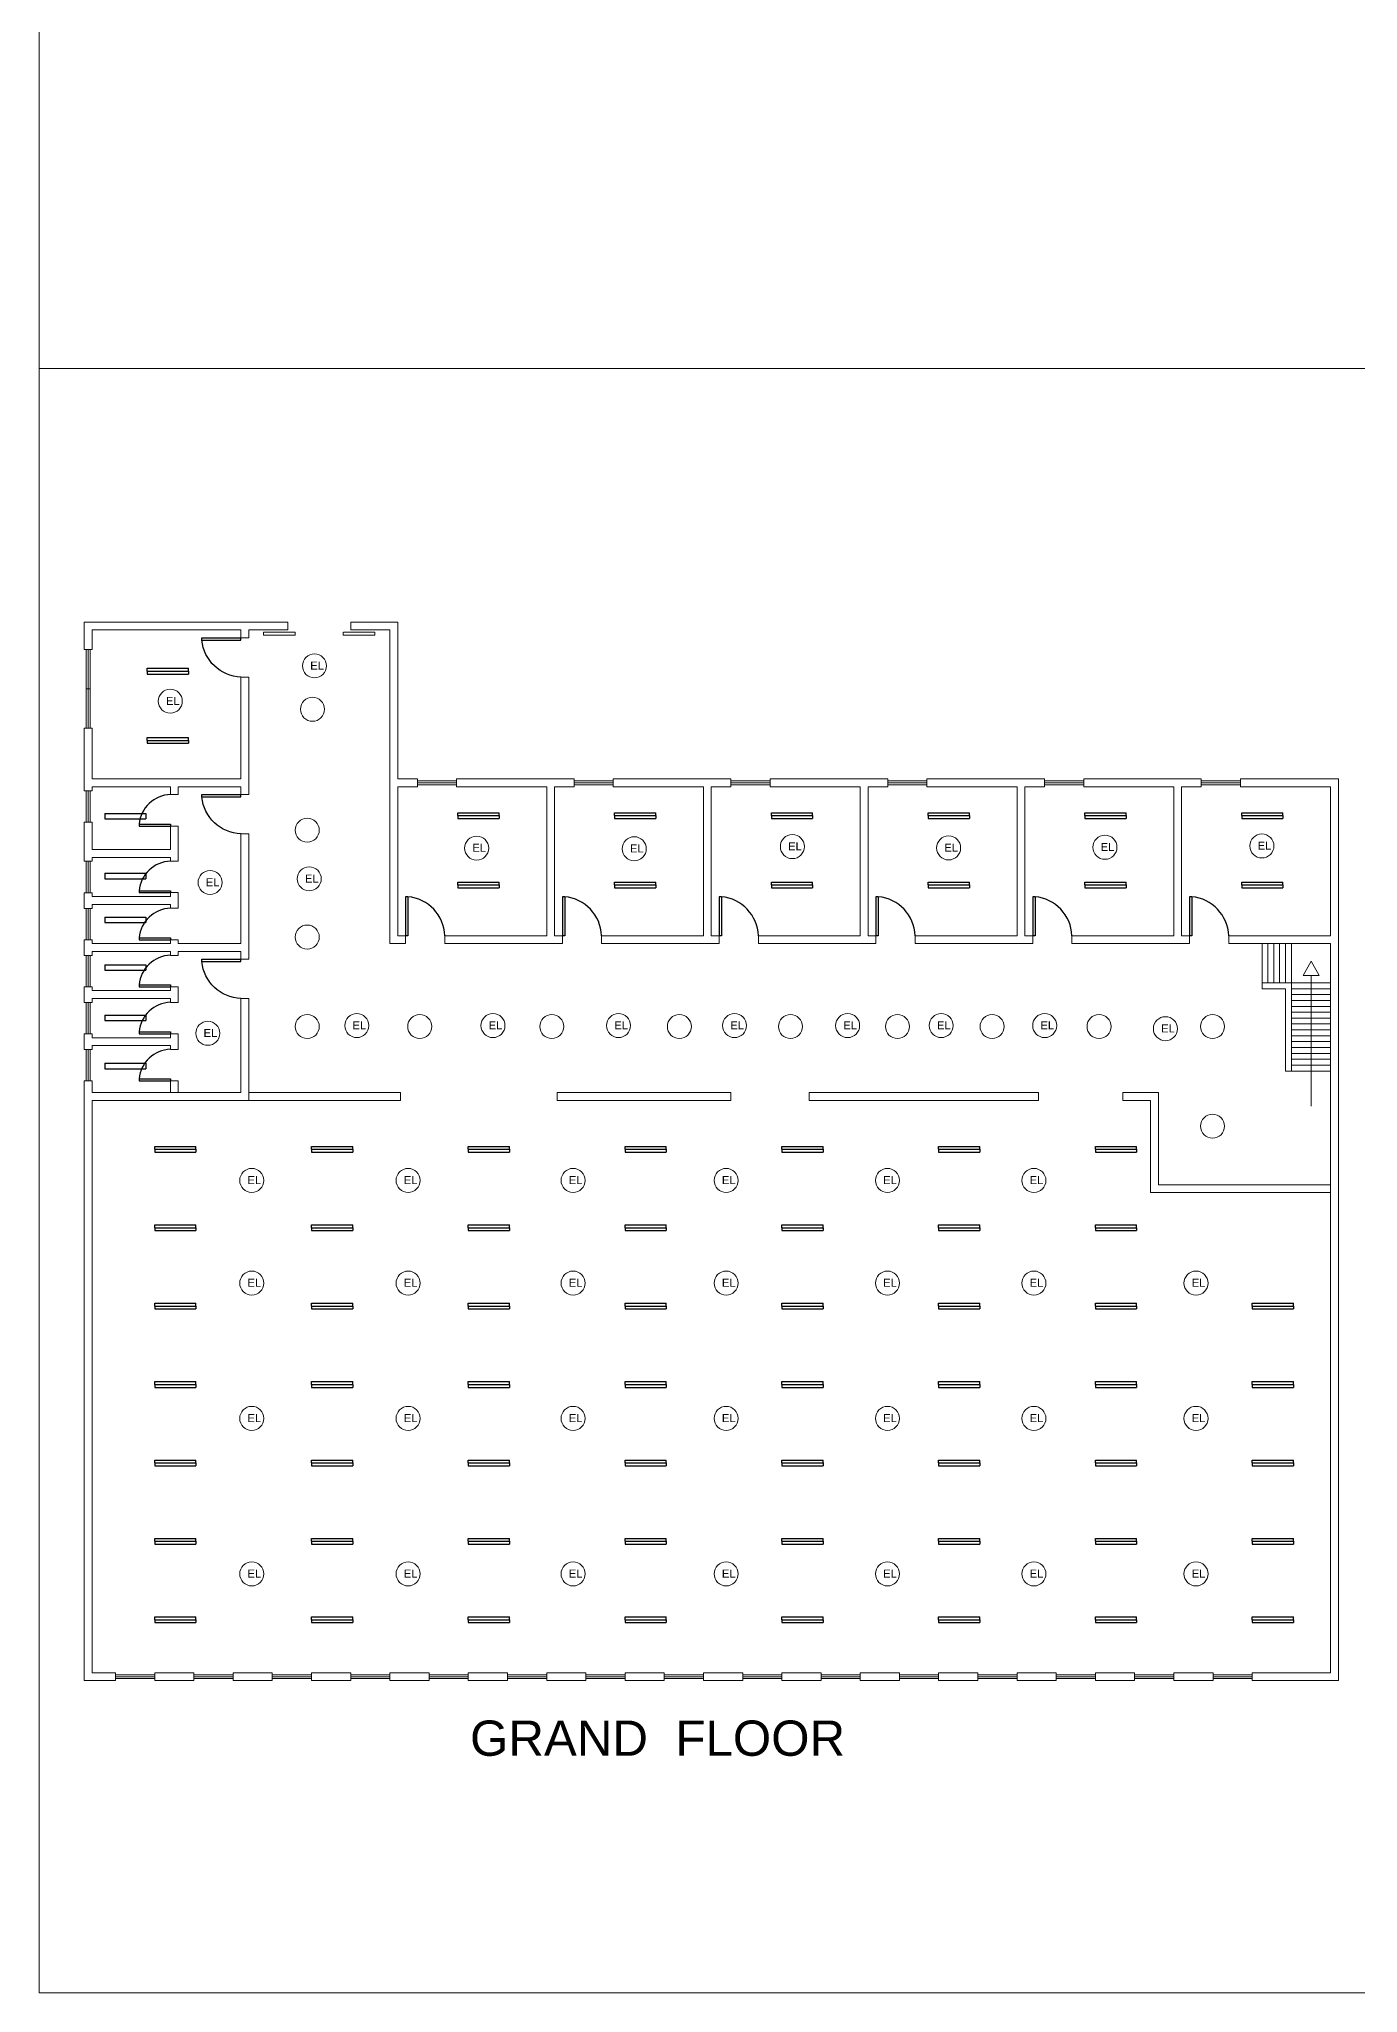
# Model space of a CAD drawing. Header units: inches. Extents: x 17 to 458, y 103 to 566.
# Drawn here: x 16.75 to 50.4, y 103.79 to 153.63 of the extents above; entities that cross this region are included whole.
import ezdxf

# ---------------------------------------------------------------- set-up
doc = ezdxf.new("R2010")
doc.units = ezdxf.units.IN
doc.header["$MEASUREMENT"] = 0
for name, color, linetype in [('EL_FITTINGS', 3, 'Continuous'), ('FUR', 6, 'Continuous'), ('Sanitry', 251, 'Continuous')]:
    doc.layers.add(name, color=color, linetype=linetype)
doc.styles.add('ARIAL', font='arial.ttf')
doc.styles.get("Standard").update_dxf_attribs({"font": 'arial.ttf'})

# ---------------------------------------------------------------- blocks, each defined once
blk = doc.blocks.new('DESK4')
at = {"color": 0}
for p, q in [((0, 1), (-0.06, 1)), ((0, 0), (-0.06, 0))]:
    blk.add_line(p, q, dxfattribs=at)
blk.add_lwpolyline([(-0.06, 1), (-0.06, 0)], dxfattribs=at)
blk.add_lwpolyline([(0.945, 0, 0.376459), (0, 1), (0, 0)], format="xyb", dxfattribs=at)
blk = doc.blocks.new('Fluorescent Double Tube Light')
at = {"layer": 'EL_FITTINGS', "color": 1}
for p, q in [((-51.5, 7.2), (51.5, 7.2)), ((-51.5, 0), (-51.5, 7.2)), ((-51.5, 0), (51.5, 0)), ((51.5, 0), (51.5, 7.2)), ((-51.5, 0), (51.5, 0)), ((-51.5, 0), (-51.5, -7.2)), ((-51.5, -7.2), (51.5, -7.2)), ((51.5, 0), (51.5, -7.2))]:
    blk.add_line(p, q, dxfattribs=at)
blk = doc.blocks.new('Flourescent Tube Light')
at = {"layer": 'EL_FITTINGS', "color": 1}
for p, q in [((-51.5, 6.8), (51.5, 6.8)), ((-51.5, 6.8), (-51.5, -6.8)), ((51.5, 6.8), (51.5, -6.8)), ((-51.5, -6.8), (51.5, -6.8))]:
    blk.add_line(p, q, dxfattribs=at)

msp = doc.modelspace()

# ---------------------------------------------------------------- linework, layer by layer
at = {"lineweight": 0}
for p, q in [((17.90375, 138.76099), (21.90375, 138.76099)), ((17.90375, 138.06099), (17.90375, 138.76099)), ((18.10375, 138.56099), (21.90375, 138.56099)), ((18.10375, 138.06099), (18.10375, 138.56099)), ((21.90375, 138.76099), (23.10375, 138.76099)), ((21.90375, 138.56099), (21.90375, 138.36099)), ((22.10375, 138.56099), (23.10375, 138.56099)), ((22.10375, 138.56099), (22.10375, 138.36099)), ((23.10375, 138.56099), (23.10375, 138.76099)), ((24.70375, 138.76099), (25.90375, 138.76099)), ((24.70375, 138.56099), (24.70375, 138.76099)), ((24.70375, 138.56099), (25.70375, 138.56099)), ((25.70375, 138.56099), (25.70375, 134.56099)), ((25.90375, 138.76099), (25.90375, 134.76099)), ((18.10375, 138.06099), (17.90375, 138.06099)), ((17.95375, 138.06099), (17.95375, 136.06099)), ((18.00375, 138.06099), (18.00375, 136.06099)), ((18.05375, 138.06099), (18.05375, 136.06099)), ((21.90375, 138.36099), (22.10375, 138.36099)), ((22.47894, 138.4318), (22.47894, 138.5018)), ((23.28269, 138.4318), (22.47894, 138.4318)), ((22.48269, 138.5018), (23.28269, 138.5018)), ((23.28269, 138.5018), (23.28269, 138.4318)), ((23.28269, 138.4318), (23.28269, 138.4318)), ((24.51304, 138.4318), (24.51304, 138.5018)), ((25.31679, 138.4318), (24.51304, 138.4318)), ((24.51679, 138.5018), (25.31679, 138.5018)), ((25.31679, 138.5018), (25.31679, 138.4318)), ((25.31679, 138.4318), (25.31679, 138.4318)), ((18.05375, 137.06099), (17.95375, 137.06099)), ((21.90375, 137.36099), (21.90375, 134.76099)), ((21.90375, 137.36099), (22.10375, 137.36099)), ((22.10375, 137.36099), (22.10375, 134.56099)), ((17.90375, 134.76099), (17.90375, 136.06099)), ((18.10375, 136.06099), (17.90375, 136.06099)), ((18.10375, 134.76099), (18.10375, 136.06099)), ((17.90375, 134.46053), (17.90375, 134.76099)), ((21.90375, 134.76099), (18.10375, 134.76099)), ((25.90375, 134.76099), (26.40375, 134.76099)), ((26.40375, 134.56099), (26.40375, 134.76099)), ((26.40375, 134.71099), (27.40375, 134.71099)), ((26.40375, 134.66099), (27.40375, 134.66099)), ((26.40375, 134.61099), (27.40375, 134.61099)), ((27.40375, 134.76099), (29.90375, 134.76099)), ((27.40375, 134.56099), (27.40375, 134.76099)), ((29.90375, 134.76099), (30.40375, 134.76099)), ((30.40375, 134.56099), (30.40375, 134.76099)), ((30.40375, 134.71099), (31.40375, 134.71099)), ((30.40375, 134.66099), (31.40375, 134.66099)), ((30.40375, 134.61099), (31.40375, 134.61099)), ((31.40375, 134.76099), (33.90375, 134.76099)), ((31.40375, 134.56099), (31.40375, 134.76099)), ((33.90375, 134.76099), (34.40375, 134.76099)), ((34.40375, 134.56099), (34.40375, 134.76099)), ((34.40375, 134.71099), (35.40375, 134.71099)), ((34.40375, 134.66099), (35.40375, 134.66099)), ((34.40375, 134.61099), (35.40375, 134.61099)), ((35.40375, 134.76099), (37.90375, 134.76099)), ((35.40375, 134.56099), (35.40375, 134.76099)), ((37.90375, 134.76099), (38.40375, 134.76099)), ((38.40375, 134.56099), (38.40375, 134.76099)), ((38.40375, 134.71099), (39.40375, 134.71099)), ((38.40375, 134.66099), (39.40375, 134.66099)), ((38.40375, 134.61099), (39.40375, 134.61099)), ((39.40375, 134.76099), (41.90375, 134.76099)), ((39.40375, 134.56099), (39.40375, 134.76099)), ((41.90375, 134.76099), (42.40375, 134.76099)), ((42.40375, 134.56099), (42.40375, 134.76099)), ((42.40375, 134.71099), (43.40375, 134.71099)), ((42.40375, 134.66099), (43.40375, 134.66099)), ((42.40375, 134.61099), (43.40375, 134.61099)), ((43.40375, 134.76099), (45.90375, 134.76099)), ((43.40375, 134.56099), (43.40375, 134.76099)), ((45.90375, 134.76099), (46.40375, 134.76099)), ((46.40375, 134.56099), (46.40375, 134.76099)), ((46.40375, 134.71099), (47.40375, 134.71099)), ((46.40375, 134.66099), (47.40375, 134.66099)), ((46.40375, 134.61099), (47.40375, 134.61099)), ((47.40375, 134.76099), (49.90375, 134.76099)), ((47.40375, 134.56099), (47.40375, 134.76099)), ((49.90375, 134.76099), (49.90375, 130.76099)), ((18.10375, 134.46053), (17.90375, 134.46053)), ((17.95375, 134.46053), (17.95375, 133.65659)), ((18.00375, 134.46053), (18.00375, 133.65659)), ((18.05375, 134.46053), (18.05375, 133.65659)), ((18.10375, 134.46053), (18.10375, 134.56099)), ((20.10375, 134.56099), (18.10375, 134.56099)), ((20.10375, 134.36099), (20.10375, 134.56099)), ((20.10375, 134.36099), (20.30375, 134.36099)), ((20.30375, 134.36099), (20.30375, 134.56099)), ((21.90375, 134.56099), (20.30375, 134.56099)), ((21.90375, 134.30123), (21.90375, 134.56099)), ((21.90375, 134.36099), (22.10375, 134.36099)), ((22.10375, 134.36099), (22.10375, 134.56099)), ((25.70375, 134.56099), (25.70375, 130.56099)), ((25.90375, 134.56099), (25.90375, 130.76099)), ((25.90375, 134.56099), (26.40375, 134.56099)), ((27.40375, 134.56099), (29.70375, 134.56099)), ((29.70375, 134.56099), (29.70375, 130.76099)), ((29.90375, 134.56099), (30.40375, 134.56099)), ((29.90375, 134.56099), (29.90375, 130.76099)), ((31.40375, 134.56099), (33.70375, 134.56099)), ((33.70375, 134.56099), (33.70375, 130.76099)), ((33.90375, 134.56099), (34.40375, 134.56099)), ((33.90375, 134.56099), (33.90375, 130.76099)), ((35.40375, 134.56099), (37.70375, 134.56099)), ((37.70375, 134.56099), (37.70375, 130.76099)), ((37.90375, 134.56099), (37.90375, 130.76099)), ((37.90375, 134.56099), (38.40375, 134.56099)), ((39.40375, 134.56099), (41.70375, 134.56099)), ((41.70375, 134.56099), (41.70375, 130.76099)), ((41.90375, 134.56099), (41.90375, 130.76099)), ((41.90375, 134.56099), (42.40375, 134.56099)), ((43.40375, 134.56099), (45.70375, 134.56099)), ((45.70375, 134.56099), (45.70375, 130.76099)), ((45.90375, 134.56099), (45.90375, 130.76099)), ((45.90375, 134.56099), (46.40375, 134.56099)), ((47.40375, 134.56099), (49.70375, 134.56099)), ((49.70375, 134.56099), (49.70375, 130.76099)), ((17.90375, 132.66053), (17.90375, 133.65659)), ((18.10375, 133.65659), (17.90375, 133.65659)), ((18.10375, 132.96099), (18.10375, 133.65659)), ((20.10375, 132.96099), (20.10375, 133.56099)), ((20.10375, 133.56099), (20.30375, 133.56099)), ((20.30375, 132.66099), (20.30375, 133.56099)), ((21.90375, 130.56099), (21.90375, 133.36099)), ((21.90375, 133.36099), (22.10375, 133.36099)), ((22.10375, 130.16099), (22.10375, 133.36099)), ((18.10375, 132.66053), (17.90375, 132.66053)), ((17.95375, 132.66053), (17.95375, 131.85659)), ((18.00375, 132.66053), (18.00375, 131.85659)), ((18.05375, 132.66053), (18.05375, 131.85659)), ((20.10375, 132.96099), (18.10375, 132.96099)), ((18.10375, 132.66053), (18.10375, 132.76099)), ((20.10375, 132.76099), (18.10375, 132.76099)), ((20.10375, 132.66099), (20.10375, 132.76099)), ((20.10375, 132.66099), (20.30375, 132.66099)), ((17.90375, 131.46053), (17.90375, 131.85659)), ((18.10375, 131.85659), (17.90375, 131.85659)), ((18.10375, 131.76099), (18.10375, 131.85659)), ((20.10375, 131.76099), (18.10375, 131.76099)), ((20.10375, 131.76099), (20.10375, 131.86099)), ((20.10375, 131.86099), (20.30375, 131.86099)), ((20.30375, 131.46099), (20.30375, 131.86099)), ((18.10375, 131.46053), (17.90375, 131.46053)), ((17.95375, 131.46053), (17.95375, 130.65659)), ((18.00375, 131.46053), (18.00375, 130.65659)), ((18.05375, 131.46053), (18.05375, 130.65659)), ((18.10375, 131.46053), (18.10375, 131.56099)), ((20.10375, 131.56099), (18.10375, 131.56099)), ((20.10375, 131.46099), (20.10375, 131.56099)), ((20.10375, 131.46099), (20.30375, 131.46099)), ((17.90375, 130.26053), (17.90375, 130.65659)), ((18.10375, 130.65659), (17.90375, 130.65659)), ((18.10375, 130.56099), (18.10375, 130.65659)), ((20.10375, 130.56099), (20.10375, 130.66099)), ((20.10375, 130.66099), (20.30375, 130.66099)), ((20.30375, 130.56099), (20.30375, 130.66099)), ((25.90375, 130.76099), (26.10375, 130.76099)), ((26.10375, 130.76099), (26.10375, 130.56099)), ((27.10375, 130.76099), (29.70375, 130.76099)), ((27.10375, 130.76099), (27.10375, 130.56099)), ((29.90375, 130.76099), (30.10375, 130.76099)), ((30.10375, 130.76099), (30.10375, 130.56099)), ((31.10375, 130.76099), (33.70375, 130.76099)), ((31.10375, 130.76099), (31.10375, 130.56099)), ((33.90375, 130.76099), (34.10375, 130.76099)), ((34.10375, 130.76099), (34.10375, 130.56099)), ((35.10375, 130.76099), (37.70375, 130.76099)), ((35.10375, 130.76099), (35.10375, 130.56099)), ((37.90375, 130.76099), (38.10375, 130.76099)), ((38.10375, 130.76099), (38.10375, 130.56099)), ((39.10375, 130.76099), (41.70375, 130.76099)), ((39.10375, 130.76099), (39.10375, 130.56099)), ((41.90375, 130.76099), (42.10375, 130.76099)), ((42.10375, 130.76099), (42.10375, 130.56099)), ((43.10375, 130.76099), (45.70375, 130.76099)), ((43.10375, 130.76099), (43.10375, 130.56099)), ((45.90375, 130.76099), (46.10375, 130.76099)), ((46.10375, 130.76099), (46.10375, 130.56099)), ((47.10375, 130.76099), (49.70375, 130.76099)), ((47.10375, 130.76099), (47.10375, 130.56099)), ((49.90375, 130.76099), (49.90375, 126.76099)), ((18.10375, 130.26053), (17.90375, 130.26053)), ((17.95375, 130.26053), (17.95375, 129.45659)), ((18.00375, 130.26053), (18.00375, 129.45659)), ((18.05375, 130.26053), (18.05375, 129.45659)), ((20.10375, 130.56099), (18.10375, 130.56099)), ((18.10375, 130.26053), (18.10375, 130.36099)), ((20.10375, 130.36099), (18.10375, 130.36099)), ((20.10375, 130.26099), (20.10375, 130.36099)), ((20.10375, 130.26099), (20.30375, 130.26099)), ((20.30375, 130.56099), (21.90375, 130.56099)), ((20.30375, 130.26099), (20.30375, 130.36099)), ((20.30375, 130.36099), (21.90375, 130.36099)), ((21.90375, 130.10123), (21.90375, 130.36099)), ((21.90375, 130.16099), (22.10375, 130.16099)), ((25.70375, 130.56099), (26.10375, 130.56099)), ((27.10375, 130.56099), (30.10375, 130.56099)), ((31.10375, 130.56099), (34.10375, 130.56099)), ((35.10375, 130.56099), (38.10375, 130.56099)), ((39.10375, 130.56099), (42.10375, 130.56099)), ((43.10375, 130.56099), (46.10375, 130.56099)), ((47.10375, 130.56099), (49.70375, 130.56099)), ((47.95375, 130.56099), (47.95375, 129.56099)), ((48.10375, 130.56099), (48.10375, 129.56099)), ((48.25375, 130.56099), (48.25375, 129.56099)), ((48.40375, 130.56099), (48.40375, 129.56099)), ((48.55375, 130.56099), (48.55375, 129.56099)), ((48.55375, 130.56099), (48.55375, 129.56099)), ((48.70375, 130.56099), (48.70375, 127.31099)), ((49.70375, 130.56099), (49.70375, 126.76099)), ((17.90375, 129.06053), (17.90375, 129.45659)), ((18.10375, 129.45659), (17.90375, 129.45659)), ((18.10375, 129.36099), (18.10375, 129.45659)), ((20.10375, 129.36099), (18.10375, 129.36099)), ((20.10375, 129.16099), (18.10375, 129.16099)), ((18.10375, 129.06053), (18.10375, 129.16099)), ((20.10375, 129.36099), (20.10375, 129.46099)), ((20.10375, 129.46099), (20.30375, 129.46099)), ((20.10375, 129.06099), (20.10375, 129.16099)), ((20.30375, 129.06099), (20.30375, 129.46099)), ((21.90375, 126.76099), (21.90375, 129.16099)), ((21.90375, 129.16099), (22.10375, 129.16099)), ((22.10375, 126.76099), (22.10375, 129.16099)), ((47.95375, 129.56099), (49.70375, 129.56099)), ((47.95375, 129.56099), (47.95375, 129.41099)), ((47.95375, 129.41099), (48.55375, 129.41099)), ((48.55375, 129.41099), (48.55375, 127.31099)), ((48.70375, 129.41099), (49.70375, 129.41099)), ((48.70375, 129.41099), (49.70375, 129.41099)), ((48.70375, 129.26099), (49.70375, 129.26099)), ((48.70375, 129.11099), (49.70375, 129.11099)), ((18.10375, 129.06053), (17.90375, 129.06053)), ((17.95375, 129.06053), (17.95375, 128.25659)), ((18.00375, 129.06053), (18.00375, 128.25659)), ((18.05375, 129.06053), (18.05375, 128.25659)), ((20.10375, 129.06099), (20.30375, 129.06099)), ((48.70375, 128.96099), (49.70375, 128.96099)), ((48.70375, 128.81099), (49.70375, 128.81099)), ((48.70375, 128.66099), (49.70375, 128.66099)), ((17.90375, 127.86053), (17.90375, 128.25659)), ((18.10375, 128.25659), (17.90375, 128.25659)), ((18.10375, 128.16099), (18.10375, 128.25659)), ((20.10375, 128.16099), (18.10375, 128.16099)), ((20.10375, 128.16099), (20.10375, 128.26099)), ((20.10375, 128.26099), (20.30375, 128.26099)), ((20.30375, 127.86099), (20.30375, 128.26099)), ((48.70375, 128.51099), (49.70375, 128.51099)), ((48.70375, 128.36099), (49.70375, 128.36099)), ((48.70375, 128.21099), (49.70375, 128.21099)), ((18.10375, 127.86053), (17.90375, 127.86053)), ((17.95375, 127.86053), (17.95375, 127.05659)), ((18.00375, 127.86053), (18.00375, 127.05659)), ((18.05375, 127.86053), (18.05375, 127.05659)), ((18.10375, 127.86053), (18.10375, 127.96099)), ((20.10375, 127.96099), (18.10375, 127.96099)), ((20.10375, 127.86099), (20.10375, 127.96099)), ((20.10375, 127.86099), (20.30375, 127.86099)), ((48.70375, 128.06099), (49.70375, 128.06099)), ((48.70375, 127.91099), (49.70375, 127.91099)), ((48.70375, 127.76099), (49.70375, 127.76099)), ((48.70375, 127.61099), (49.70375, 127.61099)), ((48.70375, 127.31099), (48.55375, 127.31099)), ((48.70375, 127.46099), (49.70375, 127.46099)), ((48.70375, 127.31099), (49.70375, 127.31099)), ((17.90375, 126.76099), (17.90375, 127.05659)), ((18.10375, 127.05659), (17.90375, 127.05659)), ((17.90375, 111.76099), (17.90375, 126.76099)), ((18.10375, 126.76099), (18.10375, 127.05659)), ((21.90375, 126.76099), (18.10375, 126.76099)), ((20.10375, 126.76099), (20.10375, 127.06099)), ((20.10375, 127.06099), (20.30375, 127.06099)), ((20.30375, 126.76099), (20.30375, 127.06099)), ((22.10375, 126.76099), (22.10375, 126.56099)), ((25.97451, 126.76099), (22.10375, 126.76099)), ((25.70375, 126.76099), (25.90375, 126.76099)), ((25.97451, 126.76099), (25.97451, 126.56099)), ((34.4043, 126.76099), (29.97451, 126.76099)), ((29.97451, 126.76099), (29.97451, 126.56099)), ((34.4043, 126.76099), (34.4043, 126.56099)), ((42.24871, 126.76099), (36.4043, 126.76099)), ((36.4043, 126.76099), (36.4043, 126.56099)), ((41.90375, 126.76099), (42.10375, 126.76099)), ((42.24871, 126.76099), (42.24871, 126.56099)), ((45.31269, 126.76099), (44.40081, 126.76099)), ((44.40081, 126.76099), (44.40081, 126.56099)), ((45.31269, 126.76099), (45.31269, 126.56099)), ((45.31269, 126.76099), (45.31269, 124.41099)), ((49.70375, 126.56099), (49.70375, 126.76099)), ((49.90375, 126.76099), (49.90375, 111.76099)), ((18.10375, 111.96099), (18.10375, 126.56099)), ((22.10375, 126.56099), (18.10375, 126.56099)), ((25.97451, 126.56099), (18.10375, 126.56099)), ((34.4043, 126.56099), (29.97451, 126.56099)), ((42.24871, 126.56099), (36.4043, 126.56099)), ((45.11269, 126.56099), (44.40081, 126.56099)), ((45.11269, 126.56099), (45.11269, 124.21099)), ((49.70375, 126.56099), (49.70375, 111.96099)), ((49.70375, 124.21099), (45.11269, 124.21099)), ((49.70375, 124.41099), (45.31269, 124.41099)), ((18.70375, 111.76099), (17.90375, 111.76099)), ((18.70375, 111.96099), (18.10375, 111.96099)), ((18.70375, 111.96099), (18.70375, 111.76099)), ((19.70375, 111.91099), (18.70375, 111.91099)), ((19.70375, 111.86099), (18.70375, 111.86099)), ((19.70375, 111.81099), (18.70375, 111.81099)), ((20.70375, 111.96099), (19.70375, 111.96099)), ((19.70375, 111.96099), (19.70375, 111.76099)), ((20.70375, 111.76099), (19.70375, 111.76099)), ((20.70375, 111.96099), (20.70375, 111.76099)), ((21.70375, 111.91099), (20.70375, 111.91099)), ((21.70375, 111.86099), (20.70375, 111.86099)), ((21.70375, 111.81099), (20.70375, 111.81099)), ((22.70375, 111.96099), (21.70375, 111.96099)), ((21.70375, 111.96099), (21.70375, 111.76099)), ((22.70375, 111.76099), (21.70375, 111.76099)), ((22.70375, 111.96099), (22.70375, 111.76099)), ((23.70375, 111.91099), (22.70375, 111.91099)), ((23.70375, 111.86099), (22.70375, 111.86099)), ((23.70375, 111.81099), (22.70375, 111.81099)), ((24.70375, 111.96099), (23.70375, 111.96099)), ((23.70375, 111.96099), (23.70375, 111.76099)), ((24.70375, 111.76099), (23.70375, 111.76099)), ((24.70375, 111.96099), (24.70375, 111.76099)), ((25.70375, 111.91099), (24.70375, 111.91099)), ((25.70375, 111.86099), (24.70375, 111.86099)), ((25.70375, 111.81099), (24.70375, 111.81099)), ((26.70375, 111.96099), (25.70375, 111.96099)), ((25.70375, 111.96099), (25.70375, 111.76099)), ((26.70375, 111.76099), (25.70375, 111.76099)), ((26.70375, 111.96099), (26.70375, 111.76099)), ((27.70375, 111.91099), (26.70375, 111.91099)), ((27.70375, 111.86099), (26.70375, 111.86099)), ((27.70375, 111.81099), (26.70375, 111.81099)), ((28.70375, 111.96099), (27.70375, 111.96099)), ((27.70375, 111.96099), (27.70375, 111.76099)), ((28.70375, 111.76099), (27.70375, 111.76099)), ((28.70375, 111.96099), (28.70375, 111.76099)), ((29.70375, 111.91099), (28.70375, 111.91099)), ((29.70375, 111.86099), (28.70375, 111.86099)), ((29.70375, 111.81099), (28.70375, 111.81099)), ((30.70375, 111.96099), (29.70375, 111.96099)), ((29.70375, 111.96099), (29.70375, 111.76099)), ((30.70375, 111.76099), (29.70375, 111.76099)), ((30.70375, 111.96099), (30.70375, 111.76099)), ((31.70375, 111.91099), (30.70375, 111.91099)), ((31.70375, 111.86099), (30.70375, 111.86099)), ((31.70375, 111.81099), (30.70375, 111.81099)), ((32.70375, 111.96099), (31.70375, 111.96099)), ((31.70375, 111.96099), (31.70375, 111.76099)), ((32.70375, 111.76099), (31.70375, 111.76099)), ((32.70375, 111.96099), (32.70375, 111.76099)), ((33.70375, 111.91099), (32.70375, 111.91099)), ((33.70375, 111.86099), (32.70375, 111.86099)), ((33.70375, 111.81099), (32.70375, 111.81099)), ((34.70375, 111.96099), (33.70375, 111.96099)), ((33.70375, 111.96099), (33.70375, 111.76099)), ((34.70375, 111.76099), (33.70375, 111.76099)), ((34.70375, 111.96099), (34.70375, 111.76099)), ((35.70375, 111.91099), (34.70375, 111.91099)), ((35.70375, 111.86099), (34.70375, 111.86099)), ((35.70375, 111.81099), (34.70375, 111.81099)), ((36.70375, 111.96099), (35.70375, 111.96099)), ((35.70375, 111.96099), (35.70375, 111.76099)), ((36.70375, 111.76099), (35.70375, 111.76099)), ((36.70375, 111.96099), (36.70375, 111.76099)), ((37.70375, 111.91099), (36.70375, 111.91099)), ((37.70375, 111.86099), (36.70375, 111.86099)), ((37.70375, 111.81099), (36.70375, 111.81099)), ((38.70375, 111.96099), (37.70375, 111.96099)), ((37.70375, 111.96099), (37.70375, 111.76099)), ((38.70375, 111.76099), (37.70375, 111.76099)), ((38.70375, 111.96099), (38.70375, 111.76099)), ((39.70375, 111.91099), (38.70375, 111.91099)), ((39.70375, 111.86099), (38.70375, 111.86099)), ((39.70375, 111.81099), (38.70375, 111.81099)), ((40.70375, 111.96099), (39.70375, 111.96099)), ((39.70375, 111.96099), (39.70375, 111.76099)), ((40.70375, 111.76099), (39.70375, 111.76099)), ((40.70375, 111.96099), (40.70375, 111.76099)), ((41.70375, 111.91099), (40.70375, 111.91099)), ((41.70375, 111.86099), (40.70375, 111.86099)), ((41.70375, 111.81099), (40.70375, 111.81099)), ((42.70375, 111.96099), (41.70375, 111.96099)), ((41.70375, 111.96099), (41.70375, 111.76099)), ((42.70375, 111.76099), (41.70375, 111.76099)), ((42.70375, 111.96099), (42.70375, 111.76099)), ((43.70375, 111.91099), (42.70375, 111.91099)), ((43.70375, 111.86099), (42.70375, 111.86099)), ((43.70375, 111.81099), (42.70375, 111.81099)), ((44.70375, 111.96099), (43.70375, 111.96099)), ((43.70375, 111.96099), (43.70375, 111.76099)), ((44.70375, 111.76099), (43.70375, 111.76099)), ((44.70375, 111.96099), (44.70375, 111.76099)), ((45.70375, 111.91099), (44.70375, 111.91099)), ((45.70375, 111.86099), (44.70375, 111.86099)), ((45.70375, 111.81099), (44.70375, 111.81099)), ((46.70375, 111.96099), (45.70375, 111.96099)), ((45.70375, 111.96099), (45.70375, 111.76099)), ((46.70375, 111.76099), (45.70375, 111.76099)), ((46.70375, 111.96099), (46.70375, 111.76099)), ((47.70375, 111.91099), (46.70375, 111.91099)), ((47.70375, 111.86099), (46.70375, 111.86099)), ((47.70375, 111.81099), (46.70375, 111.81099)), ((49.70375, 111.96099), (47.70375, 111.96099)), ((47.70375, 111.96099), (47.70375, 111.76099)), ((49.90375, 111.76099), (47.70375, 111.76099))]:
    msp.add_line(p, q, dxfattribs=at)
at = {"color": 2, "lineweight": 0}
msp.add_line((49.20375, 126.41099), (49.20375, 129.74917), dxfattribs=at)
at = {"lineweight": 0}
for points in [[(16.75293, 186.6669), (98.53317, 186.6669), (98.53317, 145.23073), (16.75293, 145.23073)], [(16.75293, 145.23073), (98.53317, 145.23073), (98.53317, 103.79456), (16.75293, 103.79456)]]:
    msp.add_lwpolyline(points, close=True, dxfattribs=at)
at = {"color": 2, "lineweight": 0}
msp.add_lwpolyline([(48.99957, 129.74917), (49.20774, 130.10973), (49.4159, 129.74917)], close=True, dxfattribs=at)
at = {"layer": 'Sanitry', "color": 1, "lineweight": 0}
for centre in [(23.77922, 137.64514), (20.10084, 136.74385), (23.72847, 136.53881), (23.59539, 133.45386), (27.91728, 132.99724), (31.93837, 132.98058), (35.97128, 133.03531), (39.95901, 133.00198), (43.94673, 133.01864), (47.95114, 133.05197), (21.11572, 132.12068), (23.64591, 132.21406), (23.59539, 130.7281), (23.59539, 128.44605), (24.85854, 128.46997), (26.46465, 128.44605), (28.33325, 128.46997), (29.8346, 128.44605), (31.53678, 128.46997), (33.08876, 128.44605), (34.49586, 128.46997), (35.92302, 128.44605), (37.38237, 128.46997), (38.65232, 128.44605), (39.76833, 128.46997), (41.06669, 128.44605), (42.40945, 128.46997), (43.79599, 128.44605), (45.4886, 128.39044), (46.69167, 128.44605), (21.05823, 128.27335), (46.69167, 125.90318), (22.17875, 124.52054), (26.16777, 124.52054), (30.37717, 124.52054), (34.28222, 124.52054), (38.39721, 124.52054), (42.1343, 124.52054), (22.17875, 121.90148), (26.16777, 121.90148), (30.37717, 121.90148), (34.28222, 121.90148), (38.39721, 121.90148), (42.1343, 121.90148), (46.26974, 121.90148), (22.17875, 118.44998), (26.16777, 118.44998), (30.37717, 118.44998), (34.28222, 118.44998), (38.39721, 118.44998), (42.1343, 118.44998), (46.26974, 118.44998), (22.17875, 114.48313), (26.16777, 114.48313), (30.37717, 114.48313), (34.28222, 114.48313), (38.39721, 114.48313), (42.1343, 114.48313), (46.26974, 114.48313)]:
    msp.add_circle(centre, 0.30635, dxfattribs=at)

# ---------------------------------------------------------------- block references
at = {"lineweight": 0, "xscale": 0.010207379169022, "yscale": 0.010207379169022, "zscale": 0.010207379169022}
for p in [(20.03865, 137.5112), (20.03865, 135.74389), (27.96188, 133.8255), (31.96188, 133.8255), (35.96188, 133.8255), (39.96188, 133.8255), (43.96188, 133.8255), (47.96188, 133.8255), (27.96188, 132.05819), (31.96188, 132.05819), (35.96188, 132.05819), (39.96188, 132.05819), (43.96188, 132.05819), (47.96188, 132.05819), (20.22966, 125.31478), (24.22966, 125.31478), (28.22966, 125.31478), (32.22966, 125.31478), (36.22966, 125.31478), (40.22966, 125.31478), (44.22966, 125.31478), (20.22966, 123.31478), (24.22966, 123.31478), (28.22966, 123.31478), (32.22966, 123.31478), (36.22966, 123.31478), (40.22966, 123.31478), (44.22966, 123.31478), (20.22966, 121.31478), (24.22966, 121.31478), (28.22966, 121.31478), (32.22966, 121.31478), (36.22966, 121.31478), (40.22966, 121.31478), (44.22966, 121.31478), (48.22966, 121.31478), (20.22966, 119.31478), (24.22966, 119.31478), (28.22966, 119.31478), (32.22966, 119.31478), (36.22966, 119.31478), (40.22966, 119.31478), (44.22966, 119.31478), (48.22966, 119.31478), (20.22966, 117.31478), (24.22966, 117.31478), (28.22966, 117.31478), (32.22966, 117.31478), (36.22966, 117.31478), (40.22966, 117.31478), (44.22966, 117.31478), (48.22966, 117.31478), (20.22966, 115.31478), (24.22966, 115.31478), (28.22966, 115.31478), (32.22966, 115.31478), (36.22966, 115.31478), (40.22966, 115.31478), (44.22966, 115.31478), (48.22966, 115.31478), (20.22966, 113.31478), (24.22966, 113.31478), (28.22966, 113.31478), (32.22966, 113.31478), (36.22966, 113.31478), (40.22966, 113.31478), (44.22966, 113.31478), (48.22966, 113.31478)]:
    msp.add_blockref('Fluorescent Double Tube Light', p, dxfattribs=at)
at = {"layer": 'FUR', "color": 40, "lineweight": 0, "true_color": 0xf8d731, "rotation": 90}
for p, xscale, yscale, zscale in [((21.90375, 138.30123), -0.99599986897069, 0.99599986897069, 0.99599986897069), ((20.10375, 133.60899), 0.8, 0.8, 0.8), ((21.90375, 134.30123), -0.99599986897069, 0.99599986897069, 0.99599986897069), ((20.10375, 131.90899), 0.8, 0.8, 0.8), ((20.10375, 130.70899), 0.8, 0.8, 0.8), ((20.10375, 129.50899), 0.8, 0.8, 0.8), ((21.90375, 130.10123), -0.99599986897069, 0.99599986897069, 0.99599986897069), ((20.10375, 128.30899), 0.8, 0.8, 0.8), ((20.10375, 127.10899), 0.8, 0.8, 0.8)]:
    msp.add_blockref('DESK4', p, dxfattribs=dict(at, xscale=xscale, yscale=yscale, zscale=zscale))
at = {"layer": 'FUR', "color": 40, "lineweight": 0, "true_color": 0xf8d731, "xscale": 0.99599986897069, "yscale": 0.99599986897069, "zscale": 0.99599986897069}
for p in [(26.16351, 130.76099), (30.16351, 130.76099), (34.16351, 130.76099), (38.16351, 130.76099), (42.16351, 130.76099), (46.16351, 130.76099)]:
    msp.add_blockref('DESK4', p, dxfattribs=at)
at = {"layer": 'Sanitry', "lineweight": 0, "xscale": 0.010207379169022, "yscale": 0.010207379169022, "zscale": 0.010207379169022}
for name, p in [('Fluorescent Double Tube Light', (20.03865, 137.5112)), ('Fluorescent Double Tube Light', (20.03865, 135.74389)), ('Flourescent Tube Light', (18.95465, 133.81102)), ('Fluorescent Double Tube Light', (27.96188, 133.8255)), ('Fluorescent Double Tube Light', (31.96188, 133.8255)), ('Fluorescent Double Tube Light', (35.96188, 133.8255)), ('Fluorescent Double Tube Light', (39.96188, 133.8255)), ('Fluorescent Double Tube Light', (43.96188, 133.8255)), ('Fluorescent Double Tube Light', (47.96188, 133.8255)), ('Flourescent Tube Light', (18.95465, 132.28666)), ('Fluorescent Double Tube Light', (27.96188, 132.05819)), ('Fluorescent Double Tube Light', (31.96188, 132.05819)), ('Fluorescent Double Tube Light', (35.96188, 132.05819)), ('Fluorescent Double Tube Light', (39.96188, 132.05819)), ('Fluorescent Double Tube Light', (43.96188, 132.05819)), ('Fluorescent Double Tube Light', (47.96188, 132.05819)), ('Flourescent Tube Light', (18.95465, 131.16947)), ('Flourescent Tube Light', (18.95465, 129.95135)), ('Flourescent Tube Light', (18.95465, 128.66517)), ('Flourescent Tube Light', (18.95465, 127.43953)), ('Fluorescent Double Tube Light', (20.22966, 125.31478)), ('Fluorescent Double Tube Light', (24.22966, 125.31478)), ('Fluorescent Double Tube Light', (28.22966, 125.31478)), ('Fluorescent Double Tube Light', (32.22966, 125.31478)), ('Fluorescent Double Tube Light', (36.22966, 125.31478)), ('Fluorescent Double Tube Light', (40.22966, 125.31478)), ('Fluorescent Double Tube Light', (44.22966, 125.31478)), ('Fluorescent Double Tube Light', (20.22966, 123.31478)), ('Fluorescent Double Tube Light', (24.22966, 123.31478)), ('Fluorescent Double Tube Light', (28.22966, 123.31478)), ('Fluorescent Double Tube Light', (32.22966, 123.31478)), ('Fluorescent Double Tube Light', (36.22966, 123.31478)), ('Fluorescent Double Tube Light', (40.22966, 123.31478)), ('Fluorescent Double Tube Light', (44.22966, 123.31478)), ('Fluorescent Double Tube Light', (20.22966, 121.31478)), ('Fluorescent Double Tube Light', (24.22966, 121.31478)), ('Fluorescent Double Tube Light', (28.22966, 121.31478)), ('Fluorescent Double Tube Light', (32.22966, 121.31478)), ('Fluorescent Double Tube Light', (36.22966, 121.31478)), ('Fluorescent Double Tube Light', (40.22966, 121.31478)), ('Fluorescent Double Tube Light', (44.22966, 121.31478)), ('Fluorescent Double Tube Light', (48.22966, 121.31478)), ('Fluorescent Double Tube Light', (20.22966, 119.31478)), ('Fluorescent Double Tube Light', (24.22966, 119.31478)), ('Fluorescent Double Tube Light', (28.22966, 119.31478)), ('Fluorescent Double Tube Light', (32.22966, 119.31478)), ('Fluorescent Double Tube Light', (36.22966, 119.31478)), ('Fluorescent Double Tube Light', (40.22966, 119.31478)), ('Fluorescent Double Tube Light', (44.22966, 119.31478)), ('Fluorescent Double Tube Light', (48.22966, 119.31478)), ('Fluorescent Double Tube Light', (20.22966, 117.31478)), ('Fluorescent Double Tube Light', (24.22966, 117.31478)), ('Fluorescent Double Tube Light', (28.22966, 117.31478)), ('Fluorescent Double Tube Light', (32.22966, 117.31478)), ('Fluorescent Double Tube Light', (36.22966, 117.31478)), ('Fluorescent Double Tube Light', (40.22966, 117.31478)), ('Fluorescent Double Tube Light', (44.22966, 117.31478)), ('Fluorescent Double Tube Light', (48.22966, 117.31478)), ('Fluorescent Double Tube Light', (20.22966, 115.31478)), ('Fluorescent Double Tube Light', (24.22966, 115.31478)), ('Fluorescent Double Tube Light', (28.22966, 115.31478)), ('Fluorescent Double Tube Light', (32.22966, 115.31478)), ('Fluorescent Double Tube Light', (36.22966, 115.31478)), ('Fluorescent Double Tube Light', (40.22966, 115.31478)), ('Fluorescent Double Tube Light', (44.22966, 115.31478)), ('Fluorescent Double Tube Light', (48.22966, 115.31478)), ('Fluorescent Double Tube Light', (20.22966, 113.31478)), ('Fluorescent Double Tube Light', (24.22966, 113.31478)), ('Fluorescent Double Tube Light', (28.22966, 113.31478)), ('Fluorescent Double Tube Light', (32.22966, 113.31478)), ('Fluorescent Double Tube Light', (36.22966, 113.31478)), ('Fluorescent Double Tube Light', (40.22966, 113.31478)), ('Fluorescent Double Tube Light', (44.22966, 113.31478)), ('Fluorescent Double Tube Light', (48.22966, 113.31478))]:
    msp.add_blockref(name, p, dxfattribs=at)

# ---------------------------------------------------------------- texts
at = {"lineweight": 0, "insert": (27.74841, 110.74327), "char_height": 0.9, "attachment_point": 1}
msp.add_mtext_dynamic_manual_height_columns('GRAND  FLOOR', width=11.6763375, gutter_width=1, heights=[0], dxfattribs=at)
at = {"layer": 'Sanitry', "color": 1, "lineweight": 0, "char_height": 0.2041476, "width": 0.9218516, "attachment_point": 4, "style": 'ARIAL'}
for insert in [(23.36783, 137.65265), (19.68945, 136.75135), (27.50589, 133.00474), (31.52698, 132.98808), (35.55989, 133.04281), (39.54762, 133.00948), (43.53534, 133.02615), (47.53975, 133.05947), (20.70433, 132.12818), (23.23452, 132.22156), (20.64684, 128.28085), (24.44715, 128.47747), (27.92186, 128.47747), (31.12539, 128.47747), (34.08447, 128.47747), (36.97098, 128.47747), (39.35694, 128.47747), (41.99806, 128.47747), (45.07721, 128.39794), (21.76736, 124.52804), (25.75638, 124.52804), (29.96578, 124.52804), (33.87083, 124.52804), (37.98582, 124.52804), (41.72291, 124.52804), (21.76736, 121.90898), (25.75638, 121.90898), (29.96578, 121.90898), (33.87083, 121.90898), (37.98582, 121.90898), (41.72291, 121.90898), (45.85835, 121.90898), (21.76736, 118.45748), (25.75638, 118.45748), (29.96578, 118.45748), (33.87083, 118.45748), (37.98582, 118.45748), (41.72291, 118.45748), (45.85835, 118.45748), (21.76736, 114.49063), (25.75638, 114.49063), (29.96578, 114.49063), (33.87083, 114.49063), (37.98582, 114.49063), (41.72291, 114.49063), (45.85835, 114.49063)]:
    msp.add_mtext('\\pi0.30287;EL', dxfattribs=dict(at, insert=insert))

doc.saveas('drawing.dxf')
